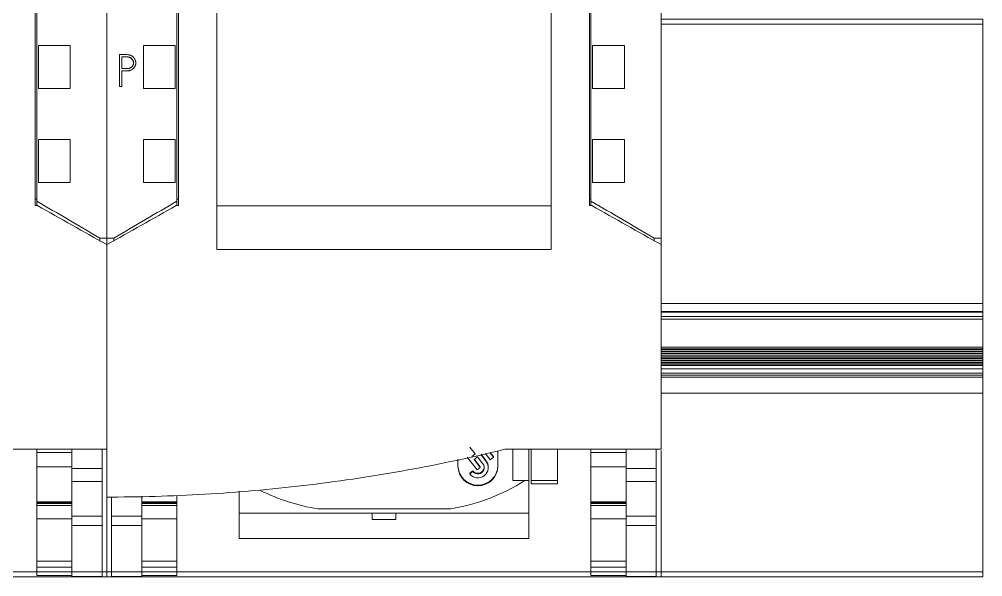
# Model space of a CAD drawing. Header units: millimetres. Extents: x 1359 to 3577, y 1336 to 3557.
# Drawn here: x 2849.3 to 2909.8, y 2906.6 to 2941.6 of the extents above; entities that cross this region are included whole.
import ezdxf

# ---------------------------------------------------------------- set-up
doc = ezdxf.new("R2010")
doc.units = ezdxf.units.MM
doc.layers.add('000-PI-Oprema', color=30, linetype='Continuous', lineweight=5)
doc.layers.add('002-PI-Kabelska kanalica', color=150, linetype='Continuous')

msp = doc.modelspace()

# ---------------------------------------------------------------- linework, layer by layer
at = {"layer": '000-PI-Oprema', "color": 0, "linetype": 'ByBlock', "lineweight": 0}
for p, q in [((2854.771, 3041.237), (2854.771, 2927.819)), ((2854.771, 3041.237), (2854.771, 2927.819)), ((2889.571, 3041.237), (2889.571, 2927.819)), ((2850.371, 2930.141), (2850.371, 3038.956)), ((2859.171, 3038.956), (2859.171, 2930.141)), ((2885.171, 2930.141), (2885.171, 3038.956)), ((2850.471, 2937.211), (2850.471, 2939.912)), ((2850.471, 2939.912), (2852.471, 2939.912)), ((2852.471, 2937.211), (2852.471, 2939.912)), ((2857.071, 2937.211), (2857.071, 2939.912)), ((2859.071, 2939.912), (2857.071, 2939.912)), ((2859.071, 2937.211), (2859.071, 2939.912)), ((2885.271, 2937.211), (2885.271, 2939.912)), ((2885.271, 2939.912), (2887.271, 2939.912)), ((2887.271, 2937.211), (2887.271, 2939.912)), ((2855.561, 2939.338), (2855.561, 2937.336)), ((2855.703, 2938.461), (2855.703, 2939.196)), ((2856.587, 2938.809), (2856.587, 2938.815)), ((2855.703, 2937.336), (2855.703, 2938.319)), ((2855.561, 2937.336), (2855.703, 2937.336)), ((2850.471, 2937.211), (2852.471, 2937.211)), ((2850.471, 2937.206), (2850.471, 2937.211)), ((2850.471, 2937.206), (2852.471, 2937.206)), ((2852.471, 2937.206), (2852.471, 2937.211)), ((2857.071, 2937.206), (2857.071, 2937.211)), ((2859.071, 2937.211), (2857.071, 2937.211)), ((2859.071, 2937.206), (2857.071, 2937.206)), ((2859.071, 2937.206), (2859.071, 2937.211)), ((2885.271, 2937.211), (2887.271, 2937.211)), ((2885.271, 2937.206), (2885.271, 2937.211)), ((2885.271, 2937.206), (2887.271, 2937.206)), ((2887.271, 2937.206), (2887.271, 2937.211)), ((2850.471, 2931.309), (2850.471, 2934.01)), ((2850.471, 2934.01), (2852.471, 2934.01)), ((2852.471, 2931.309), (2852.471, 2934.01)), ((2857.071, 2931.309), (2857.071, 2934.01)), ((2859.071, 2934.01), (2857.071, 2934.01)), ((2859.071, 2931.309), (2859.071, 2934.01)), ((2885.271, 2931.309), (2885.271, 2934.01)), ((2885.271, 2934.01), (2887.271, 2934.01)), ((2887.271, 2931.309), (2887.271, 2934.01)), ((2850.471, 2931.309), (2852.471, 2931.309)), ((2850.471, 2931.306), (2850.471, 2931.309)), ((2850.471, 2931.306), (2852.471, 2931.306)), ((2852.471, 2931.306), (2852.471, 2931.309)), ((2857.071, 2931.306), (2857.071, 2931.309)), ((2859.071, 2931.309), (2857.071, 2931.309)), ((2859.071, 2931.306), (2857.071, 2931.306)), ((2859.071, 2931.306), (2859.071, 2931.309)), ((2885.271, 2931.309), (2887.271, 2931.309)), ((2885.271, 2931.306), (2885.271, 2931.309)), ((2885.271, 2931.306), (2887.271, 2931.306)), ((2887.271, 2931.306), (2887.271, 2931.309)), ((2850.271, 2930.27), (2850.371, 2930.27)), ((2850.371, 2929.856), (2850.371, 2930.141)), ((2859.271, 2930.27), (2859.171, 2930.27)), ((2859.171, 2930.141), (2859.171, 2929.856)), ((2885.071, 2930.27), (2885.171, 2930.27)), ((2885.171, 2929.856), (2885.171, 2930.141)), ((2850.271, 2929.856), (2850.421, 2929.856)), ((2859.121, 2929.856), (2859.271, 2929.856)), ((2882.671, 2929.852), (2861.671, 2929.852)), ((2885.071, 2929.856), (2885.221, 2929.856)), ((2854.331, 2927.819), (2854.331, 2927.616)), ((2854.771, 2927.819), (2854.331, 2927.819)), ((2854.771, 2927.819), (2854.771, 2927.442)), ((2854.771, 2927.819), (2854.771, 2927.449)), ((2855.211, 2927.819), (2854.771, 2927.819)), ((2855.211, 2927.616), (2855.211, 2927.819)), ((2889.131, 2927.819), (2889.131, 2927.616)), ((2889.571, 2927.819), (2889.131, 2927.819)), ((2889.571, 2927.819), (2889.571, 2927.442)), ((2882.671, 2927.106), (2861.671, 2927.106)), ((2844.971, 2914.556), (2854.771, 2914.556)), ((2850.371, 2914.356), (2850.371, 2914.556)), ((2850.371, 2913.458), (2850.371, 2914.356)), ((2850.371, 2914.356), (2852.571, 2914.356)), ((2852.571, 2913.355), (2852.571, 2914.556)), ((2854.471, 2913.355), (2854.471, 2914.556)), ((2854.771, 2914.476), (2854.771, 2906.556)), ((2877.56, 2914.697), (2877.896, 2914.27)), ((2878.541, 2914.295), (2878.847, 2913.906)), ((2879.044, 2914.059), (2878.813, 2914.353)), ((2879.044, 2914.098), (2878.839, 2914.358)), ((2879.321, 2913.505), (2879.321, 2914.461)), ((2879.771, 2914.556), (2889.571, 2914.556)), ((2880.271, 2914.556), (2880.271, 2912.596)), ((2881.271, 2912.596), (2881.271, 2914.556)), ((2885.171, 2914.356), (2885.171, 2914.556)), ((2885.171, 2913.458), (2885.171, 2914.356)), ((2885.171, 2914.356), (2887.371, 2914.356)), ((2887.371, 2913.355), (2887.371, 2914.556)), ((2889.271, 2913.355), (2889.271, 2914.556)), ((2889.571, 2914.476), (2889.571, 2906.556)), ((2876.821, 2913.93), (2876.821, 2913.505)), ((2877.402, 2914.053), (2878.022, 2913.267)), ((2877.896, 2914.27), (2877.68, 2914.103)), ((2877.834, 2913.908), (2878.05, 2914.075)), ((2878.219, 2913.419), (2877.834, 2913.908)), ((2878.219, 2913.459), (2877.853, 2913.923)), ((2878.05, 2914.075), (2878.386, 2913.649)), ((2878.583, 2913.801), (2878.247, 2914.228)), ((2878.583, 2913.84), (2878.266, 2914.242)), ((2878.583, 2913.84), (2878.583, 2913.801)), ((2878.847, 2913.906), (2879.044, 2914.059)), ((2879.044, 2914.098), (2879.044, 2914.059)), ((2850.371, 2911.257), (2850.371, 2913.458)), ((2850.371, 2913.458), (2852.571, 2913.458)), ((2852.571, 2912.539), (2852.571, 2913.355)), ((2852.571, 2913.355), (2854.471, 2913.355)), ((2854.471, 2912.539), (2854.471, 2913.355)), ((2877.757, 2913.201), (2877.56, 2913.048)), ((2877.757, 2913.162), (2877.56, 2913.009)), ((2877.757, 2913.201), (2877.757, 2913.162)), ((2878.022, 2913.267), (2878.219, 2913.419)), ((2878.219, 2913.459), (2878.219, 2913.419)), ((2878.72, 2913.405), (2878.72, 2913.444)), ((2885.171, 2911.257), (2885.171, 2913.458)), ((2885.171, 2913.458), (2887.371, 2913.458)), ((2887.371, 2912.539), (2887.371, 2913.355)), ((2887.371, 2913.355), (2889.271, 2913.355)), ((2889.271, 2912.539), (2889.271, 2913.355)), ((2852.571, 2912.539), (2852.571, 2910.351)), ((2852.571, 2912.539), (2854.471, 2912.539)), ((2854.471, 2912.539), (2854.471, 2910.351)), ((2877.56, 2913.048), (2877.56, 2913.009)), ((2880.271, 2912.596), (2880.271, 2912.596)), ((2880.271, 2912.596), (2881.02, 2912.596)), ((2880.271, 2912.596), (2881.271, 2912.596)), ((2881.02, 2912.596), (2881.271, 2912.596)), ((2881.271, 2910.556), (2881.271, 2912.596)), ((2881.271, 2912.596), (2881.271, 2912.596)), ((2881.421, 2912.389), (2881.421, 2912.607)), ((2881.421, 2912.607), (2883.071, 2912.607)), ((2883.071, 2912.389), (2883.071, 2912.607)), ((2887.371, 2912.539), (2887.371, 2910.351)), ((2887.371, 2912.539), (2889.271, 2912.539)), ((2889.271, 2912.539), (2889.271, 2910.351)), ((2863.071, 2910.556), (2863.071, 2911.921)), ((2881.421, 2912.389), (2883.071, 2912.389)), ((2855.072, 2911.557), (2854.771, 2911.557)), ((2854.771, 2911.475), (2854.771, 2906.556)), ((2855.071, 2911.545), (2855.071, 2910.351)), ((2856.971, 2911.605), (2856.971, 2910.351)), ((2859.171, 2911.257), (2859.171, 2911.622)), ((2850.371, 2911.257), (2852.571, 2911.257)), ((2850.371, 2911.221), (2850.371, 2911.228)), ((2852.571, 2911.228), (2850.371, 2911.228)), ((2850.371, 2911.156), (2850.371, 2911.221)), ((2850.371, 2911.221), (2852.571, 2911.221)), ((2850.371, 2911.156), (2850.371, 2911.019)), ((2850.371, 2911.156), (2852.571, 2911.156)), ((2850.371, 2911.019), (2850.371, 2910.195)), ((2850.371, 2911.019), (2852.571, 2911.019)), ((2856.971, 2911.257), (2859.171, 2911.257)), ((2859.171, 2911.228), (2856.971, 2911.228)), ((2859.171, 2911.221), (2856.971, 2911.221)), ((2859.171, 2911.156), (2856.971, 2911.156)), ((2859.171, 2911.019), (2856.971, 2911.019)), ((2859.171, 2911.221), (2859.171, 2911.228)), ((2859.171, 2911.156), (2859.171, 2911.221)), ((2859.171, 2911.156), (2859.171, 2911.019)), ((2859.171, 2911.019), (2859.171, 2910.195)), ((2868.015, 2910.824), (2876.37, 2910.824)), ((2885.171, 2911.257), (2887.371, 2911.257)), ((2885.171, 2911.221), (2885.171, 2911.228)), ((2887.371, 2911.228), (2885.171, 2911.228)), ((2885.171, 2911.156), (2885.171, 2911.221)), ((2885.171, 2911.221), (2887.371, 2911.221)), ((2885.171, 2911.156), (2885.171, 2911.019)), ((2885.171, 2911.156), (2887.371, 2911.156)), ((2885.171, 2911.019), (2885.171, 2910.195)), ((2885.171, 2911.019), (2887.371, 2911.019)), ((2850.371, 2910.195), (2850.371, 2907.53)), ((2850.371, 2910.195), (2852.571, 2910.195)), ((2852.571, 2909.765), (2852.571, 2910.351)), ((2852.571, 2910.351), (2854.471, 2910.351)), ((2854.471, 2909.765), (2854.471, 2910.351)), ((2855.071, 2909.765), (2855.071, 2910.351)), ((2856.971, 2910.351), (2855.071, 2910.351)), ((2856.971, 2909.765), (2856.971, 2910.351)), ((2859.171, 2910.195), (2856.971, 2910.195)), ((2859.171, 2910.195), (2859.171, 2907.53)), ((2863.071, 2908.956), (2863.071, 2910.556)), ((2863.071, 2910.556), (2881.271, 2910.556)), ((2871.421, 2910.556), (2871.421, 2910.152)), ((2871.421, 2910.152), (2872.921, 2910.152)), ((2872.921, 2910.556), (2872.921, 2910.152)), ((2881.271, 2908.956), (2881.271, 2910.556)), ((2885.171, 2910.195), (2885.171, 2907.53)), ((2885.171, 2910.195), (2887.371, 2910.195)), ((2887.371, 2909.765), (2887.371, 2910.351)), ((2887.371, 2910.351), (2889.271, 2910.351)), ((2889.271, 2909.765), (2889.271, 2910.351)), ((2852.571, 2909.765), (2854.471, 2909.765)), ((2856.971, 2909.765), (2855.071, 2909.765)), ((2887.371, 2909.765), (2889.271, 2909.765)), ((2863.071, 2908.956), (2881.271, 2908.956)), ((2850.371, 2907.53), (2850.371, 2907.163)), ((2850.371, 2907.53), (2852.571, 2907.53)), ((2850.371, 2907.163), (2850.371, 2906.632)), ((2850.371, 2907.163), (2852.571, 2907.163)), ((2852.571, 2907.163), (2852.571, 2906.632)), ((2859.171, 2907.53), (2856.971, 2907.53)), ((2856.971, 2907.163), (2856.971, 2906.632)), ((2859.171, 2907.163), (2856.971, 2907.163)), ((2859.171, 2907.53), (2859.171, 2907.163)), ((2859.171, 2907.163), (2859.171, 2906.632)), ((2885.171, 2907.53), (2885.171, 2907.163)), ((2885.171, 2907.53), (2887.371, 2907.53)), ((2885.171, 2907.163), (2885.171, 2906.632)), ((2885.171, 2907.163), (2887.371, 2907.163)), ((2887.371, 2907.163), (2887.371, 2906.632)), ((2853.172, 2906.556), (2821.913, 2906.556)), ((2850.371, 2906.632), (2850.371, 2906.632)), ((2850.371, 2906.632), (2852.571, 2906.632)), ((2850.371, 2906.632), (2852.571, 2906.632)), ((2852.571, 2906.568), (2854.471, 2906.568)), ((2852.571, 2906.568), (2854.471, 2906.568)), ((2854.771, 2906.556), (2853.172, 2906.556)), ((2856.713, 2906.556), (2854.771, 2906.556)), ((2855.071, 2906.568), (2856.971, 2906.568)), ((2856.971, 2906.568), (2855.071, 2906.568)), ((2887.972, 2906.556), (2856.713, 2906.556)), ((2856.971, 2906.632), (2859.171, 2906.632)), ((2859.171, 2906.632), (2856.971, 2906.632)), ((2859.171, 2906.632), (2859.171, 2906.632)), ((2885.171, 2906.632), (2885.171, 2906.632)), ((2885.171, 2906.632), (2887.371, 2906.632)), ((2885.171, 2906.632), (2887.371, 2906.632)), ((2887.371, 2906.568), (2889.271, 2906.568)), ((2887.371, 2906.568), (2889.271, 2906.568)), ((2889.571, 2906.556), (2887.972, 2906.556))]:
    msp.add_line(p, q, dxfattribs=at)
for centre, major_axis, start_param, end_param in [((2878.071, 2913.405), (0.649, 0), 3.804818, 6.94641), ((2878.071, 2913.444), (0.649, 0), 6.283142, 6.94641), ((2878.071, 2913.544), (1.25, 0), 3.141593, 6.283185), ((2878.071, 2913.505), (1.25, 0), 3.141593, 6.283185), ((2878.071, 2913.405), (-0.399, 0), 0.663225, 3.804818), ((2878.071, 2913.444), (-0.399, 0), 0.663225, 3.092069), ((2874.433, 2922.701), (12.135, 0), 4.872685, 5.28613), ((2869.838, 2922.56), (11.977, 0), 4.241192, 4.559632)]:
    msp.add_ellipse(centre, major_axis=major_axis, ratio=0.991445, start_param=start_param, end_param=end_param, dxfattribs=at)
for points, knots in [([(2850.271, 2929.856), (2850.271, 2933.196), (2850.271, 2941.161), (2850.271, 2953.801), (2850.271, 2969.287), (2850.271, 2983.582), (2850.271, 2997.792), (2850.271, 3012.358), (2850.271, 3026.528), (2850.271, 3036.098), (2850.271, 3039.142)], [0, 0, 0, 0, 0.091483, 0.21812, 0.346206, 0.515858, 0.610111, 0.736264, 0.916066, 1, 1, 1, 1]), ([(2859.271, 3039.142), (2859.271, 3036.098), (2859.271, 3026.528), (2859.271, 3012.358), (2859.271, 2997.792), (2859.271, 2983.582), (2859.271, 2969.287), (2859.271, 2953.801), (2859.271, 2941.161), (2859.271, 2933.196), (2859.271, 2929.856)], [0, 0, 0, 0, 0.083934, 0.263736, 0.389889, 0.484142, 0.653794, 0.78188, 0.908517, 1, 1, 1, 1]), ([(2885.071, 2929.856), (2885.071, 2933.196), (2885.071, 2941.161), (2885.071, 2953.801), (2885.071, 2969.287), (2885.071, 2983.582), (2885.071, 2997.792), (2885.071, 3012.358), (2885.071, 3026.528), (2885.071, 3036.098), (2885.071, 3039.142)], [0, 0, 0, 0, 0.091483, 0.21812, 0.346206, 0.515858, 0.610111, 0.736264, 0.916066, 1, 1, 1, 1]), ([(2861.671, 3036.077), (2861.671, 3034.053), (2861.671, 3025.504), (2861.671, 3012.358), (2861.671, 2997.792), (2861.671, 2983.582), (2861.671, 2969.287), (2861.671, 2953.801), (2861.671, 2941.043), (2861.671, 2932.161), (2861.671, 2927.904), (2861.671, 2927.106)], [0, 0, 0, 0, 0.055935, 0.236292, 0.362833, 0.457376, 0.627551, 0.756032, 0.883059, 0.978086, 1, 1, 1, 1]), ([(2882.671, 3036.077), (2882.671, 3034.053), (2882.671, 3025.504), (2882.671, 3012.358), (2882.671, 2997.792), (2882.671, 2983.582), (2882.671, 2969.287), (2882.671, 2953.801), (2882.671, 2941.043), (2882.671, 2932.161), (2882.671, 2927.904), (2882.671, 2927.106)], [0, 0, 0, 0, 0.055935, 0.236292, 0.362833, 0.457376, 0.627551, 0.756032, 0.883059, 0.978086, 1, 1, 1, 1]), ([(2855.703, 2938.319), (2855.754, 2938.319), (2855.806, 2938.319), (2855.909, 2938.319), (2855.961, 2938.318), (2856.038, 2938.319), (2856.064, 2938.321), (2856.103, 2938.324), (2856.115, 2938.325), (2856.141, 2938.328), (2856.154, 2938.33), (2856.192, 2938.337), (2856.218, 2938.344), (2856.267, 2938.359), (2856.29, 2938.369), (2856.326, 2938.387), (2856.337, 2938.393), (2856.359, 2938.406), (2856.37, 2938.413), (2856.402, 2938.435), (2856.422, 2938.451), (2856.45, 2938.478), (2856.459, 2938.488), (2856.476, 2938.507), (2856.484, 2938.517), (2856.508, 2938.548), (2856.522, 2938.57), (2856.54, 2938.604), (2856.545, 2938.616), (2856.555, 2938.64), (2856.56, 2938.652), (2856.572, 2938.689), (2856.578, 2938.714), (2856.584, 2938.752), (2856.585, 2938.765), (2856.587, 2938.791), (2856.587, 2938.804), (2856.587, 2938.843), (2856.585, 2938.869), (2856.579, 2938.907), (2856.577, 2938.92), (2856.571, 2938.945), (2856.568, 2938.958), (2856.556, 2938.995), (2856.547, 2939.019), (2856.53, 2939.054), (2856.524, 2939.065), (2856.511, 2939.088), (2856.504, 2939.099), (2856.482, 2939.131), (2856.449, 2939.171), (2856.411, 2939.205), (2856.38, 2939.229), (2856.369, 2939.237), (2856.348, 2939.251), (2856.337, 2939.258), (2856.303, 2939.276), (2856.279, 2939.287), (2856.243, 2939.3), (2856.23, 2939.304), (2856.205, 2939.312), (2856.193, 2939.315), (2856.13, 2939.329), (2856.079, 2939.335), (2856.001, 2939.339), (2855.975, 2939.34), (2855.924, 2939.34), (2855.872, 2939.339), (2855.82, 2939.338), (2855.768, 2939.338), (2855.691, 2939.337), (2855.613, 2939.338), (2855.561, 2939.338)], [0, 0, 0, 0, 0.0625, 0.0625, 0.125, 0.125, 0.15625, 0.15625, 0.171875, 0.171875, 0.1875, 0.1875, 0.21875, 0.21875, 0.25, 0.25, 0.265625, 0.265625, 0.28125, 0.28125, 0.3125, 0.3125, 0.328125, 0.328125, 0.34375, 0.34375, 0.375, 0.375, 0.390625, 0.390625, 0.40625, 0.40625, 0.4375, 0.4375, 0.453125, 0.453125, 0.46875, 0.46875, 0.5, 0.5, 0.515625, 0.515625, 0.53125, 0.53125, 0.5625, 0.5625, 0.578125, 0.578125, 0.59375, 0.59375, 0.625, 0.65625, 0.65625, 0.671875, 0.671875, 0.6875, 0.6875, 0.71875, 0.71875, 0.734375, 0.734375, 0.75, 0.75, 0.8125, 0.8125, 0.84375, 0.84375, 0.875, 0.90625, 0.90625, 0.9375, 1, 1, 1, 1]), ([(2855.703, 2939.196), (2855.741, 2939.197), (2855.78, 2939.196), (2855.838, 2939.196), (2855.858, 2939.196), (2855.896, 2939.197), (2855.955, 2939.199), (2856.013, 2939.199), (2856.09, 2939.194), (2856.129, 2939.187), (2856.176, 2939.173), (2856.186, 2939.17), (2856.205, 2939.163), (2856.214, 2939.159), (2856.241, 2939.147), (2856.258, 2939.138), (2856.283, 2939.122), (2856.292, 2939.116), (2856.308, 2939.104), (2856.315, 2939.097), (2856.338, 2939.078), (2856.351, 2939.064), (2856.37, 2939.041), (2856.376, 2939.033), (2856.388, 2939.016), (2856.393, 2939.008), (2856.408, 2938.982), (2856.416, 2938.964), (2856.426, 2938.936), (2856.429, 2938.927), (2856.435, 2938.907), (2856.437, 2938.898), (2856.443, 2938.868), (2856.445, 2938.849), (2856.446, 2938.819), (2856.446, 2938.809), (2856.445, 2938.789), (2856.444, 2938.779), (2856.44, 2938.749), (2856.436, 2938.73), (2856.427, 2938.702), (2856.424, 2938.692), (2856.417, 2938.674), (2856.412, 2938.665), (2856.398, 2938.638), (2856.387, 2938.622), (2856.369, 2938.599), (2856.362, 2938.591), (2856.348, 2938.577), (2856.341, 2938.57), (2856.319, 2938.55), (2856.303, 2938.538), (2856.277, 2938.522), (2856.269, 2938.517), (2856.251, 2938.508), (2856.242, 2938.504), (2856.215, 2938.492), (2856.196, 2938.485), (2856.167, 2938.477), (2856.158, 2938.475), (2856.138, 2938.471), (2856.128, 2938.469), (2856.099, 2938.465), (2856.079, 2938.463), (2856.039, 2938.461), (2856.02, 2938.46), (2855.98, 2938.46), (2855.94, 2938.46), (2855.901, 2938.46), (2855.861, 2938.461), (2855.841, 2938.461), (2855.782, 2938.461), (2855.742, 2938.461), (2855.703, 2938.461)], [0, 0, 0, 0, 0.0625, 0.0625, 0.09375, 0.09375, 0.125, 0.1875, 0.1875, 0.25, 0.25, 0.265625, 0.265625, 0.28125, 0.28125, 0.3125, 0.3125, 0.328125, 0.328125, 0.34375, 0.34375, 0.375, 0.375, 0.390625, 0.390625, 0.40625, 0.40625, 0.4375, 0.4375, 0.453125, 0.453125, 0.46875, 0.46875, 0.5, 0.5, 0.515625, 0.515625, 0.53125, 0.53125, 0.5625, 0.5625, 0.578125, 0.578125, 0.59375, 0.59375, 0.625, 0.625, 0.640625, 0.640625, 0.65625, 0.65625, 0.6875, 0.6875, 0.703125, 0.703125, 0.71875, 0.71875, 0.75, 0.75, 0.765625, 0.765625, 0.78125, 0.78125, 0.8125, 0.8125, 0.84375, 0.84375, 0.875, 0.90625, 0.90625, 0.9375, 0.9375, 1, 1, 1, 1]), ([(2856.446, 2938.811), (2856.446, 2938.813), (2856.446, 2938.816), (2856.446, 2938.828), (2856.445, 2938.838), (2856.443, 2938.858), (2856.442, 2938.868), (2856.436, 2938.897), (2856.431, 2938.916), (2856.418, 2938.953), (2856.41, 2938.972), (2856.39, 2939.006), (2856.379, 2939.023), (2856.355, 2939.053), (2856.341, 2939.068), (2856.312, 2939.095), (2856.296, 2939.107), (2856.263, 2939.129), (2856.245, 2939.138), (2856.209, 2939.155), (2856.191, 2939.162), (2856.163, 2939.171), (2856.153, 2939.174), (2856.134, 2939.178), (2856.124, 2939.18), (2856.095, 2939.186), (2856.075, 2939.188), (2856.016, 2939.193), (2855.977, 2939.193), (2855.918, 2939.192), (2855.899, 2939.191), (2855.859, 2939.19), (2855.84, 2939.19), (2855.781, 2939.19), (2855.742, 2939.19), (2855.703, 2939.19)], [0, 0, 0, 0, 0.007629, 0.007629, 0.03864, 0.03864, 0.069652, 0.069652, 0.131675, 0.131675, 0.193698, 0.193698, 0.255722, 0.255722, 0.317745, 0.317745, 0.379768, 0.379768, 0.441791, 0.441791, 0.503814, 0.503814, 0.534826, 0.534826, 0.565838, 0.565838, 0.627861, 0.627861, 0.751907, 0.751907, 0.81393, 0.81393, 0.875954, 0.875954, 1, 1, 1, 1]), ([(2856.587, 2938.81), (2856.587, 2938.784), (2856.586, 2938.759), (2856.58, 2938.722), (2856.578, 2938.709), (2856.572, 2938.684), (2856.568, 2938.671), (2856.556, 2938.634), (2856.546, 2938.61), (2856.522, 2938.565), (2856.508, 2938.543), (2856.485, 2938.512), (2856.477, 2938.501), (2856.46, 2938.482), (2856.433, 2938.454), (2856.403, 2938.429), (2856.371, 2938.407), (2856.36, 2938.4), (2856.337, 2938.387), (2856.326, 2938.381), (2856.291, 2938.363), (2856.267, 2938.354), (2856.23, 2938.341), (2856.218, 2938.338), (2856.192, 2938.332), (2856.18, 2938.329), (2856.116, 2938.317), (2856.065, 2938.314), (2855.962, 2938.311), (2855.91, 2938.313), (2855.806, 2938.313), (2855.754, 2938.313), (2855.703, 2938.313)], [0, 0, 0, 0, 0.06514, 0.06514, 0.098528, 0.098528, 0.131915, 0.131915, 0.198691, 0.198691, 0.265467, 0.265467, 0.298855, 0.298855, 0.332243, 0.399018, 0.399018, 0.432406, 0.432406, 0.465794, 0.465794, 0.53257, 0.53257, 0.565958, 0.565958, 0.599346, 0.599346, 0.732897, 0.732897, 0.866449, 0.866449, 1, 1, 1, 1]), ([(2854.771, 2927.405), (2854.771, 2925.897), (2854.771, 2922.647), (2854.771, 2918.364), (2854.771, 2915.589), (2854.771, 2914.556)], [0, 0, 0, 0, 0.352188, 0.75882, 1, 1, 1, 1]), ([(2854.771, 2927.405), (2854.771, 2925.897), (2854.771, 2922.647), (2854.771, 2917.364), (2854.771, 2913.59), (2854.771, 2911.557)], [0, 0, 0, 0, 0.285532, 0.615204, 1, 1, 1, 1]), ([(2889.571, 2927.405), (2889.571, 2925.897), (2889.571, 2922.647), (2889.571, 2918.364), (2889.571, 2915.589), (2889.571, 2914.556)], [0, 0, 0, 0, 0.352188, 0.75882, 1, 1, 1, 1]), ([(2855.072, 2911.557), (2857.16, 2911.563), (2859.24, 2911.63), (2863.386, 2911.888), (2865.452, 2912.077), (2869.569, 2912.577), (2871.619, 2912.887), (2875.707, 2913.63), (2877.743, 2914.062), (2879.771, 2914.556)], [0, 0, 0, 0, 0.25, 0.25, 0.5, 0.5, 0.75, 0.75, 1, 1, 1, 1]), ([(2881.421, 2914.585), (2881.421, 2914.543), (2881.421, 2913.959), (2881.421, 2913.293), (2881.421, 2912.607)], [0, 0, 0, 0, 0.072727, 1, 1, 1, 1]), ([(2883.071, 2914.585), (2883.071, 2914.543), (2883.071, 2913.959), (2883.071, 2913.293), (2883.071, 2912.607)], [0, 0, 0, 0, 0.072727, 1, 1, 1, 1]), ([(2852.571, 2907.163), (2852.571, 2907.397), (2852.571, 2908.075), (2852.571, 2909.095), (2852.571, 2909.765)], [0, 0, 0, 0, 0.445928, 1, 1, 1, 1]), ([(2856.971, 2907.163), (2856.971, 2907.397), (2856.971, 2908.075), (2856.971, 2909.095), (2856.971, 2909.765)], [0, 0, 0, 0, 0.445928, 1, 1, 1, 1]), ([(2887.371, 2907.163), (2887.371, 2907.397), (2887.371, 2908.075), (2887.371, 2909.095), (2887.371, 2909.765)], [0, 0, 0, 0, 0.445928, 1, 1, 1, 1])]:
    msp.add_open_spline(points, degree=3, knots=knots, dxfattribs=at)
for points in [[(2850.371, 2930.141), (2851.691, 2929.366), (2853.011, 2928.592), (2854.331, 2927.819)], [(2855.211, 2927.819), (2856.532, 2928.592), (2857.852, 2929.366), (2859.171, 2930.141)], [(2885.171, 2930.141), (2886.491, 2929.366), (2887.811, 2928.592), (2889.131, 2927.819)], [(2854.771, 2927.405), (2853.321, 2928.222), (2851.871, 2929.039), (2850.421, 2929.856)], [(2859.121, 2929.856), (2857.671, 2929.039), (2856.221, 2928.222), (2854.771, 2927.405)], [(2889.571, 2927.405), (2888.121, 2928.222), (2886.671, 2929.039), (2885.221, 2929.856)], [(2852.571, 2914.465), (2852.571, 2914.488), (2852.571, 2914.512), (2852.571, 2914.537)], [(2887.371, 2914.465), (2887.371, 2914.488), (2887.371, 2914.512), (2887.371, 2914.537)], [(2854.471, 2906.568), (2854.471, 2906.609), (2854.471, 2906.899), (2854.471, 2907.964), (2854.471, 2909.095), (2854.471, 2909.765)], [(2855.071, 2906.568), (2855.071, 2906.609), (2855.071, 2906.899), (2855.071, 2907.964), (2855.071, 2909.095), (2855.071, 2909.765)], [(2889.271, 2906.568), (2889.271, 2906.609), (2889.271, 2906.899), (2889.271, 2907.964), (2889.271, 2909.095), (2889.271, 2909.765)], [(2852.571, 2906.568), (2852.571, 2906.58), (2852.571, 2906.602), (2852.571, 2906.632)], [(2856.971, 2906.568), (2856.971, 2906.58), (2856.971, 2906.602), (2856.971, 2906.632)], [(2887.371, 2906.568), (2887.371, 2906.58), (2887.371, 2906.602), (2887.371, 2906.632)]]:
    msp.add_open_spline(points, degree=3, dxfattribs=at)
at = {"layer": '002-PI-Kabelska kanalica', "color": 0, "linetype": 'ByBlock', "lineweight": 0}
for p, q in [((2909.771, 2941.556), (2889.571, 2941.556)), ((2909.771, 2941.556), (2909.771, 2941.256)), ((2909.771, 2941.256), (2889.571, 2941.256)), ((2909.771, 2941.256), (2909.771, 2923.719)), ((2909.771, 2923.719), (2889.571, 2923.719)), ((2909.771, 2923.719), (2909.771, 2923.219)), ((2889.571, 2923.219), (2909.771, 2923.219)), ((2909.771, 2923.171), (2889.571, 2923.171)), ((2909.771, 2922.898), (2889.571, 2922.898)), ((2909.771, 2923.219), (2909.771, 2923.171)), ((2909.771, 2923.171), (2909.771, 2922.898)), ((2909.771, 2922.724), (2909.771, 2922.898)), ((2889.571, 2922.724), (2909.771, 2922.724)), ((2909.771, 2922.724), (2909.771, 2920.973)), ((2909.771, 2920.973), (2889.571, 2920.973)), ((2909.771, 2920.973), (2909.771, 2920.864)), ((2909.771, 2920.864), (2889.571, 2920.864)), ((2909.771, 2920.863), (2889.571, 2920.863)), ((2909.771, 2920.829), (2889.571, 2920.829)), ((2909.771, 2920.721), (2889.571, 2920.721)), ((2909.771, 2920.719), (2889.571, 2920.719)), ((2909.771, 2920.685), (2889.571, 2920.685)), ((2909.771, 2920.577), (2889.571, 2920.577)), ((2909.771, 2920.575), (2889.571, 2920.575)), ((2909.771, 2920.542), (2889.571, 2920.542)), ((2909.771, 2920.434), (2889.571, 2920.434)), ((2909.771, 2920.432), (2889.571, 2920.432)), ((2909.771, 2920.398), (2889.571, 2920.398)), ((2909.771, 2920.863), (2909.771, 2920.864)), ((2909.771, 2920.863), (2909.771, 2920.829)), ((2909.771, 2920.829), (2909.771, 2920.721)), ((2909.771, 2920.719), (2909.771, 2920.721)), ((2909.771, 2920.719), (2909.771, 2920.685)), ((2909.771, 2920.685), (2909.771, 2920.577)), ((2909.771, 2920.577), (2909.771, 2920.575)), ((2909.771, 2920.575), (2909.771, 2920.542)), ((2909.771, 2920.542), (2909.771, 2920.434)), ((2909.771, 2920.432), (2909.771, 2920.434)), ((2909.771, 2920.432), (2909.771, 2920.398)), ((2909.771, 2920.398), (2909.771, 2920.29)), ((2909.771, 2920.29), (2889.571, 2920.29)), ((2909.771, 2920.288), (2889.571, 2920.288)), ((2909.771, 2920.254), (2889.571, 2920.254)), ((2909.771, 2920.146), (2889.571, 2920.146)), ((2909.771, 2920.145), (2889.571, 2920.145)), ((2909.771, 2920.111), (2889.571, 2920.111)), ((2909.771, 2920.003), (2889.571, 2920.003)), ((2909.771, 2920.001), (2889.571, 2920.001)), ((2909.771, 2919.967), (2889.571, 2919.967)), ((2909.771, 2919.859), (2889.571, 2919.859)), ((2909.771, 2919.858), (2889.571, 2919.858)), ((2909.771, 2919.824), (2889.571, 2919.824)), ((2909.771, 2920.288), (2909.771, 2920.29)), ((2909.771, 2920.288), (2909.771, 2920.254)), ((2909.771, 2920.254), (2909.771, 2920.146)), ((2909.771, 2920.145), (2909.771, 2920.146)), ((2909.771, 2920.145), (2909.771, 2920.111)), ((2909.771, 2920.111), (2909.771, 2920.003)), ((2909.771, 2920.001), (2909.771, 2920.003)), ((2909.771, 2920.001), (2909.771, 2919.967)), ((2909.771, 2919.967), (2909.771, 2919.859)), ((2909.771, 2919.859), (2909.771, 2919.858)), ((2909.771, 2919.858), (2909.771, 2919.824)), ((2909.771, 2919.824), (2909.771, 2919.599)), ((2909.771, 2919.599), (2889.571, 2919.599)), ((2909.771, 2919.327), (2889.571, 2919.327)), ((2909.771, 2919.214), (2889.571, 2919.214)), ((2909.771, 2919.599), (2909.771, 2919.327)), ((2909.771, 2919.327), (2909.771, 2919.214)), ((2909.771, 2919.214), (2909.771, 2919.078)), ((2909.771, 2919.078), (2889.571, 2919.078)), ((2909.771, 2919.078), (2909.771, 2918.086)), ((2909.771, 2918.086), (2889.571, 2918.086)), ((2909.771, 2918.086), (2909.771, 2906.856)), ((2909.771, 2906.856), (2531.571, 2906.856)), ((2909.771, 2906.556), (2531.571, 2906.556)), ((2909.771, 2906.856), (2909.771, 2906.556))]:
    msp.add_line(p, q, dxfattribs=at)

doc.saveas('drawing.dxf')
